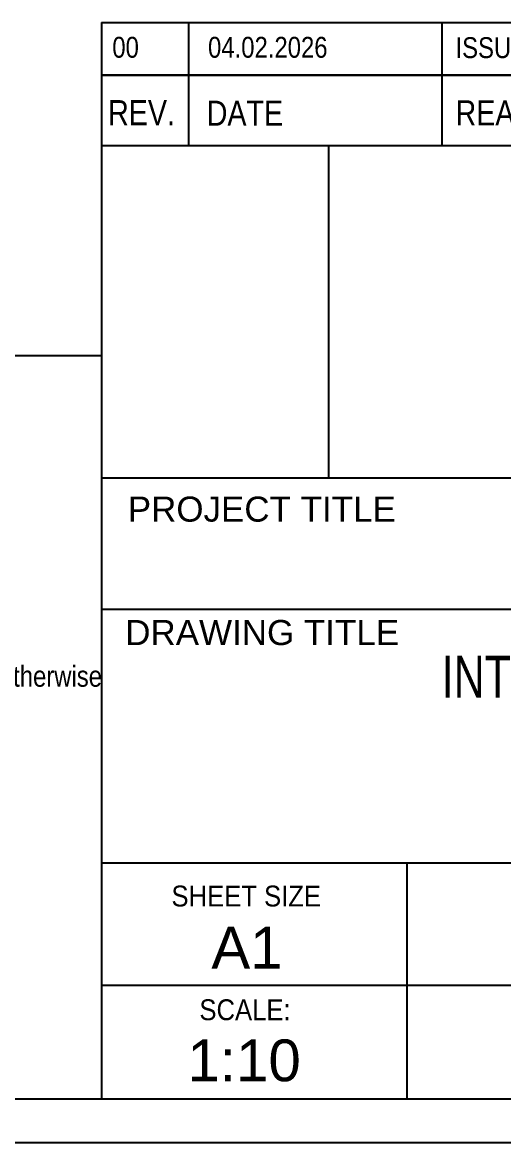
# Model space of a CAD drawing. Header units: millimetres. Extents: x -222 to 619, y -24 to 570.
# Drawn here: x 414.7 to 469.8, y -24.2 to 103.9 of the extents above; entities that cross this region are included whole.
import ezdxf

# ---------------------------------------------------------------- set-up
doc = ezdxf.new("R2010")
doc.units = ezdxf.units.MM
doc.styles.add('Arial', font='ARIAL.TTF', dxfattribs={"height": 0.2})
doc.styles.add('Arial Narrow', font='ARIALN.TTF', dxfattribs={"height": 0.2})

# ---------------------------------------------------------------- blocks, each defined once
blk = doc.blocks.new('Unknown-43704914-2219')
at = {"color": 5, "linetype": 'Continuous'}
for p, q in [((-217.23, -19.17), (613.77, -19.17)), ((-222.23, -24.17), (618.77, -24.17))]:
    blk.add_line(p, q, dxfattribs=at)
blk = doc.blocks.new('0_TCM_4503_AIVD_AD_REVISION_BLOCK-43704914-58350')
at = {"color": 7, "linetype": 'Continuous'}
for p, q in [((423.77, 103.91), (613.77, 103.91)), ((423.77, 103.91), (423.77, 97.91)), ((433.77, 97.91), (433.77, 103.91)), ((462.77, 97.91), (462.77, 103.91)), ((423.77, 97.91), (613.77, 97.91)), ((423.77, 97.87), (613.77, 97.87)), ((423.77, 97.87), (423.77, 89.83)), ((433.77, 89.87), (433.77, 97.87)), ((462.77, 89.87), (462.77, 97.87)), ((423.77, 89.84), (613.77, 89.84))]:
    blk.add_line(p, q, dxfattribs=at)
at = {"color": 7, "style": 'Arial Narrow'}
for s, height, p in [('00', 2.386, (425, 99.87)), ('04.02.2026', 2.386, (435.96, 99.87)), ('ISSUED FOR CONSTRUCTION', 2.3861, (464.29, 99.83))]:
    blk.add_text(s, height=height, dxfattribs=at).set_placement(p)
at = {"color": 7, "linetype": 'Continuous', "style": 'Arial Narrow'}
for s, height, p in [('REV.', 2.863, (424.52, 92.16)), ('DATE', 2.863, (435.81, 92.1)), ('REASON FOR ISSUE', 2.8633, (464.3, 92.14))]:
    blk.add_text(s, height=height, dxfattribs=at).set_placement(p)
blk = doc.blocks.new('0_TCM_4503_AIVD_AD_TITLE_BLOCK-43704914-58348')
at = {"color": 4, "linetype": 'Continuous'}
for q in [(423.77, -19.17), (613.77, 89.83)]:
    blk.add_line((423.77, 89.83), q, dxfattribs=at)
at = {"color": 7, "linetype": 'Continuous'}
for p, q in [((449.77, 51.83), (449.77, 89.83)), ((423.77, 51.83), (613.77, 51.83)), ((423.77, 36.83), (613.77, 36.83)), ((423.77, 7.83), (613.77, 7.83)), ((458.77, -19.17), (458.77, 7.83)), ((423.77, -6.17), (613.77, -6.17)), ((423.77, -19.17), (613.77, -19.17))]:
    blk.add_line(p, q, dxfattribs=at)
at = {"color": 7, "linetype": 'Continuous', "style": 'Arial'}
for s, height, p in [('PROJECT TITLE', 2.8652, (426.77, 46.83)), ('DRAWING TITLE', 2.8652, (426.48, 32.72)), ('A1', 4.775, (436.34, -4.27))]:
    blk.add_text(s, height=height, dxfattribs=at).set_placement(p)
at = {"color": 2, "style": 'Arial Narrow', "width": 0.9}
blk.add_text('INTERCONNECTING PIPE RACK (IPR) SECTION 1', height=4.7721, dxfattribs=at).set_placement((462.71, 26.72))
at = {"color": 7, "linetype": 'Continuous', "style": 'Arial', "width": 0.88}
for s, p in [('SHEET SIZE', (431.77, 2.83)), ('SCALE:', (434.97, -10.17))]:
    blk.add_text(s, height=2.388, dxfattribs=at).set_placement(p)
at = {"color": 7, "style": 'Arial'}
blk.add_text('1:10', height=4.775, dxfattribs=at).set_placement((433.6, -17.15))
blk = doc.blocks.new('0_TCM_4503_AIVD_AD_NOTE_BLOCK-43704914-58349')
at = {"color": 4, "linetype": 'Continuous'}
blk.add_line((308.77, 65.83), (423.77, 65.83), dxfattribs=at)
at = {"color": 7, "linetype": 'Continuous', "style": 'Arial Narrow'}
blk.add_text('3. Where required, masking area shall be provided on contact surface sides. Unless otherwise', height=2.3861, dxfattribs=at).set_placement((310.02, 27.96))

msp = doc.modelspace()

# ---------------------------------------------------------------- block references
for name in ['Unknown-43704914-2219', '0_TCM_4503_AIVD_AD_REVISION_BLOCK-43704914-58350', '0_TCM_4503_AIVD_AD_TITLE_BLOCK-43704914-58348', '0_TCM_4503_AIVD_AD_NOTE_BLOCK-43704914-58349']:
    msp.add_blockref(name, (0, 0))

doc.saveas('drawing.dxf')
